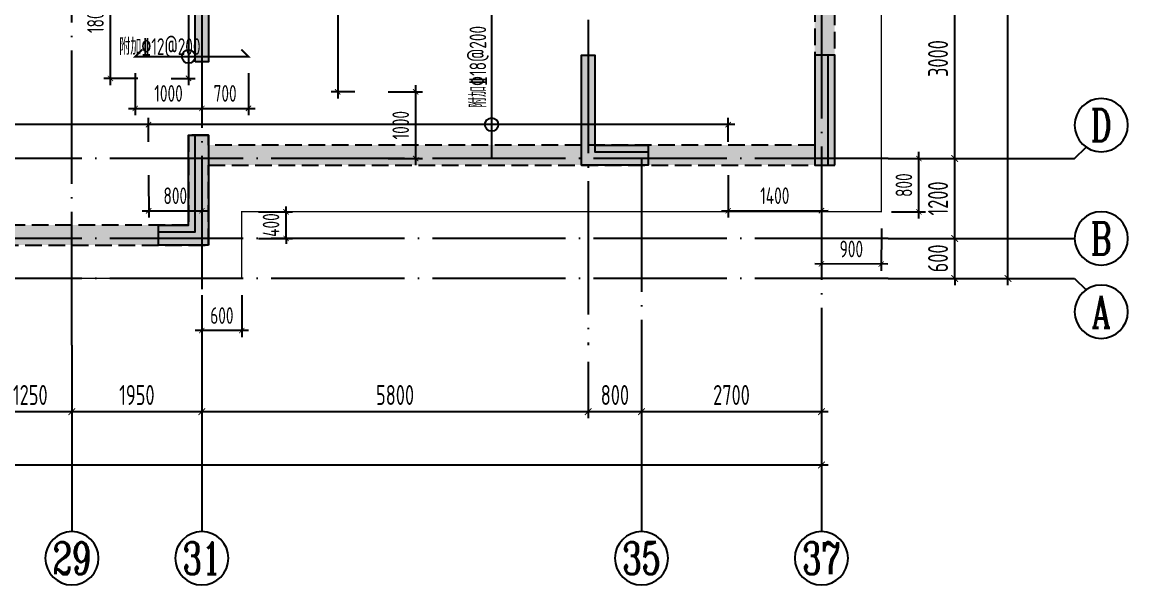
# Model space of a CAD drawing. Extents: x -1307975 to -76406, y -96289 to 379359.
# Drawn here: x -1020981 to -1004383, y 347762 to 356208 of the extents above; entities that cross this region are included whole.
import ezdxf
from ezdxf.enums import TextEntityAlignment as Align

# ---------------------------------------------------------------- set-up
doc = ezdxf.new("R2010")
doc.units = 0
doc.header["$LTSCALE"] = 1000
doc.linetypes.add('DASH', pattern=[0.35, 0.25, -0.1])
doc.linetypes.add('DOTE', pattern=[2.42, 2, -0.2, 0.02, -0.2])
doc.layers.get('0').update_dxf_attribs({"linetype": 'CONTINUOUS'})
doc.layers.get('DEFPOINTS').update_dxf_attribs({"linetype": 'CONTINUOUS'})
for name, color, linetype in [('A-AXIS', 1, 'CONTINUOUS'), ('A-DOTE', 10, 'DOTE'), ('AXIS_NUM', 7, 'CONTINUOUS'), ('HATCH', 8, 'CONTINUOUS'), ('S-B板配筋', 6, 'CONTINUOUS'), ('S-B板配筋号', 7, 'CONTINUOUS'), ('S-J基础底板', 5, 'CONTINUOUS'), ('S-J基础底板标注', 3, 'CONTINUOUS'), ('S-Q墙填充', 252, 'CONTINUOUS'), ('S-Q墙实线', 6, 'CONTINUOUS'), ('S-Q墙虚线', 6, 'DASH'), ('S-Y一般标注', 3, 'CONTINUOUS')]:
    doc.layers.add(name, color=color, linetype=linetype)
doc.styles.add('TSSD_Axis', font='complex.shx', dxfattribs={"width": 0.7, "bigfont": 'hztxt.shx'})
doc.styles.add('TSSD_DIMENSION', font='Tssdeng.shx', dxfattribs={"width": 0.7, "bigfont": 'tssdchn.shx'})
doc.styles.add('TSSD_REIN', font='tssdeng.shx', dxfattribs={"width": 0.7, "height": 300, "bigfont": 'tssdchn.shx'})
doc.dimstyles.new('TSSD_100_100', dxfattribs={"dimtxt": 300, "dimasz": 100, "dimexe": 100, "dimexo": 250, "dimgap": 100, "dimtad": 1, "dimdec": 0, "dimzin": 0, "dimdsep": 46, "dimtxsty": 'TSSD_DIMENSION', "dimblk": 'ARCHTICK', "dimcen": 0, "dimdle": 100, "dimclrt": 7, "dimadec": 0, "dimazin": 0, "dimtfac": 1, "dimtdec": 0, "dimtix": 1, "dimtmove": 2, "dimatfit": 3, "dimldrblk": 'ARCHTICK', "dimfxl": 1, "dimtolj": 1, "dimtzin": 0, "dimarcsym": 0})
doc.dimstyles.new('TSSD_100_100$0', dxfattribs={"dimtxt": 300, "dimasz": 80, "dimexe": 100, "dimexo": 250, "dimgap": 100, "dimtad": 1, "dimdec": 0, "dimzin": 0, "dimdsep": 46, "dimtxsty": 'TSSD_DIMENSION', "dimblk": 'ARCHTICK', "dimcen": 0, "dimdle": 100, "dimclrd": 3, "dimclre": 3, "dimclrt": 7, "dimadec": 0, "dimazin": 0, "dimtfac": 1, "dimtdec": 0, "dimtix": 1, "dimtmove": 2, "dimatfit": 3, "dimldrblk": 'ARCHTICK', "dimfxl": 1, "dimtolj": 1, "dimtzin": 0, "dimarcsym": 0})

# ---------------------------------------------------------------- blocks, each defined once
blk = doc.blocks.new('_ArchTick')
at = {"color": 0, "linetype": 'ByBlock', "const_width": 0.15}
blk.add_lwpolyline([(-0.5, -0.5), (0.5, 0.5)], dxfattribs=at)
blk = doc.blocks.new('*D237')
at = {"layer": 'DEFPOINTS', "color": 0, "transparency": 16777216}
for p in [(43350, 3600), (45300, 3600), (45300, 2600)]:
    blk.add_point(p, dxfattribs=at)
at = {"layer": 'S-Y一般标注', "color": 0, "lineweight": -2, "transparency": 16777216}
for p, q in [((43350, 3350), (43350, 2500)), ((45300, 3350), (45300, 2500)), ((43250, 2600), (45400, 2600))]:
    blk.add_line(p, q, dxfattribs=at)
at = {"layer": 'S-Y一般标注', "color": 0, "lineweight": -2, "transparency": 16777216, "xscale": 100, "yscale": 100, "zscale": 100, "rotation": 180}
blk.add_blockref('_ArchTick', (43350, 2600), dxfattribs=at)
at = {"layer": 'S-Y一般标注', "color": 0, "lineweight": -2, "transparency": 16777216, "xscale": 100, "yscale": 100, "zscale": 100}
blk.add_blockref('_ArchTick', (45300, 2600), dxfattribs=at)
at = {"layer": 'S-Y一般标注', "color": 7, "transparency": 16777216, "insert": (44325, 2850), "char_height": 300, "attachment_point": 5, "style": 'TSSD_DIMENSION'}
blk.add_mtext('\\A1;1950', dxfattribs=at)
blk = doc.blocks.new('ts_axno')
at = {"color": 0, "linetype": 'ByBlock', "lineweight": -2}
blk.add_circle((0, 0), 0.5, dxfattribs=at)
at = {"color": 0, "linetype": 'ByBlock', "lineweight": -2, "style": 'TSSD_Axis', "width": 0.7}
blk.add_attdef('A', text='', height=0.6, dxfattribs=at).set_placement((0, 0), align=Align.MIDDLE_CENTER)
blk = doc.blocks.new('*D238')
at = {"layer": 'DEFPOINTS', "color": 0, "transparency": 16777216}
for p in [(45300, 3600), (51100, 3600), (51100, 2600)]:
    blk.add_point(p, dxfattribs=at)
at = {"layer": 'S-Y一般标注', "color": 0, "lineweight": -2, "transparency": 16777216}
for p, q in [((45300, 3350), (45300, 2500)), ((51100, 3350), (51100, 2500)), ((45200, 2600), (51200, 2600))]:
    blk.add_line(p, q, dxfattribs=at)
at = {"layer": 'S-Y一般标注', "color": 0, "lineweight": -2, "transparency": 16777216, "xscale": 100, "yscale": 100, "zscale": 100, "rotation": 180}
blk.add_blockref('_ArchTick', (45300, 2600), dxfattribs=at)
at = {"layer": 'S-Y一般标注', "color": 0, "lineweight": -2, "transparency": 16777216, "xscale": 100, "yscale": 100, "zscale": 100}
blk.add_blockref('_ArchTick', (51100, 2600), dxfattribs=at)
at = {"layer": 'S-Y一般标注', "color": 7, "transparency": 16777216, "insert": (48200, 2850), "char_height": 300, "attachment_point": 5, "style": 'TSSD_DIMENSION'}
blk.add_mtext('\\A1;5800', dxfattribs=at)
blk = doc.blocks.new('*D239')
at = {"layer": 'DEFPOINTS', "color": 0, "transparency": 16777216}
for p in [(51100, 3600), (51900, 3600), (51900, 2600)]:
    blk.add_point(p, dxfattribs=at)
at = {"layer": 'S-Y一般标注', "color": 0, "lineweight": -2, "transparency": 16777216}
for p, q in [((51100, 3350), (51100, 2500)), ((51900, 3350), (51900, 2500)), ((51000, 2600), (52000, 2600))]:
    blk.add_line(p, q, dxfattribs=at)
at = {"layer": 'S-Y一般标注', "color": 0, "lineweight": -2, "transparency": 16777216, "xscale": 100, "yscale": 100, "zscale": 100, "rotation": 180}
blk.add_blockref('_ArchTick', (51100, 2600), dxfattribs=at)
at = {"layer": 'S-Y一般标注', "color": 0, "lineweight": -2, "transparency": 16777216, "xscale": 100, "yscale": 100, "zscale": 100}
blk.add_blockref('_ArchTick', (51900, 2600), dxfattribs=at)
at = {"layer": 'S-Y一般标注', "color": 7, "transparency": 16777216, "insert": (51500, 2850), "char_height": 300, "attachment_point": 5, "style": 'TSSD_DIMENSION'}
blk.add_mtext('\\A1;800', dxfattribs=at)
blk = doc.blocks.new('*D240')
at = {"layer": 'DEFPOINTS', "color": 0, "transparency": 16777216}
for p in [(51900, 3600), (54600, 3600), (54600, 2600)]:
    blk.add_point(p, dxfattribs=at)
at = {"layer": 'S-Y一般标注', "color": 0, "lineweight": -2, "transparency": 16777216}
for p, q in [((51900, 3350), (51900, 2500)), ((54600, 3350), (54600, 2500)), ((51800, 2600), (54700, 2600))]:
    blk.add_line(p, q, dxfattribs=at)
at = {"layer": 'S-Y一般标注', "color": 0, "lineweight": -2, "transparency": 16777216, "xscale": 100, "yscale": 100, "zscale": 100, "rotation": 180}
blk.add_blockref('_ArchTick', (51900, 2600), dxfattribs=at)
at = {"layer": 'S-Y一般标注', "color": 0, "lineweight": -2, "transparency": 16777216, "xscale": 100, "yscale": 100, "zscale": 100}
blk.add_blockref('_ArchTick', (54600, 2600), dxfattribs=at)
at = {"layer": 'S-Y一般标注', "color": 7, "transparency": 16777216, "insert": (53250, 2850), "char_height": 300, "attachment_point": 5, "style": 'TSSD_DIMENSION'}
blk.add_mtext('\\A1;2700', dxfattribs=at)
blk = doc.blocks.new('*D241')
at = {"layer": 'DEFPOINTS', "color": 0, "transparency": 16777216}
for p in [(4600, 3600), (54600, 3600), (54600, 1800)]:
    blk.add_point(p, dxfattribs=at)
at = {"layer": 'S-Y一般标注', "color": 0, "lineweight": -2, "transparency": 16777216}
for p, q in [((4600, 3350), (4600, 1700)), ((54600, 3350), (54600, 1700)), ((4500, 1800), (54700, 1800))]:
    blk.add_line(p, q, dxfattribs=at)
at = {"layer": 'S-Y一般标注', "color": 0, "lineweight": -2, "transparency": 16777216, "xscale": 100, "yscale": 100, "zscale": 100, "rotation": 180}
blk.add_blockref('_ArchTick', (4600, 1800), dxfattribs=at)
at = {"layer": 'S-Y一般标注', "color": 0, "lineweight": -2, "transparency": 16777216, "xscale": 100, "yscale": 100, "zscale": 100}
blk.add_blockref('_ArchTick', (54600, 1800), dxfattribs=at)
at = {"layer": 'S-Y一般标注', "color": 7, "transparency": 16777216, "insert": (29600, 2050), "char_height": 300, "attachment_point": 5, "style": 'TSSD_DIMENSION'}
blk.add_mtext('\\A1;50000', dxfattribs=at)
blk = doc.blocks.new('*D246')
at = {"layer": 'DEFPOINTS', "color": 0, "transparency": 16777216}
for p in [(55600, 5200), (56600, 5200), (55600, 4600)]:
    blk.add_point(p, dxfattribs=at)
at = {"layer": 'S-Y一般标注', "color": 0, "lineweight": -2, "transparency": 16777216}
for p, q in [((55850, 5200), (56700, 5200)), ((56600, 5200), (56600, 5300)), ((56600, 4600), (56600, 5200)), ((55850, 4600), (56700, 4600)), ((56600, 4600), (56600, 4500))]:
    blk.add_line(p, q, dxfattribs=at)
at = {"layer": 'S-Y一般标注', "color": 0, "lineweight": -2, "transparency": 16777216, "xscale": 100, "yscale": 100, "zscale": 100}
for p, rotation in [((56600, 5200), 270), ((56600, 4600), 90)]:
    blk.add_blockref('_ArchTick', p, dxfattribs=dict(at, rotation=rotation))
at = {"layer": 'S-Y一般标注', "color": 7, "transparency": 16777216, "insert": (56350, 4900), "char_height": 300, "attachment_point": 5, "rotation": 90, "style": 'TSSD_DIMENSION'}
blk.add_mtext('\\A1;600', dxfattribs=at)
blk = doc.blocks.new('*D252')
at = {"layer": 'DEFPOINTS', "color": 0, "transparency": 16777216}
for p in [(55600, 20100), (57400, 20100), (55600, 4600)]:
    blk.add_point(p, dxfattribs=at)
at = {"layer": 'S-Y一般标注', "color": 0, "lineweight": -2, "transparency": 16777216}
for p, q in [((55850, 20100), (57500, 20100)), ((57400, 4500), (57400, 20200)), ((55850, 4600), (57500, 4600))]:
    blk.add_line(p, q, dxfattribs=at)
at = {"layer": 'S-Y一般标注', "color": 0, "lineweight": -2, "transparency": 16777216, "xscale": 100, "yscale": 100, "zscale": 100}
for p, rotation in [((57400, 20100), 90), ((57400, 4600), 270)]:
    blk.add_blockref('_ArchTick', p, dxfattribs=dict(at, rotation=rotation))
at = {"layer": 'S-Y一般标注', "color": 7, "transparency": 16777216, "insert": (57150, 12350), "char_height": 300, "attachment_point": 5, "rotation": 90, "style": 'TSSD_DIMENSION'}
blk.add_mtext('\\A1;15500', dxfattribs=at)
blk = doc.blocks.new('*D256')
at = {"layer": 'DEFPOINTS', "color": 0, "transparency": 16777216}
for p in [(55600, 6400), (56600, 6400), (55600, 5200)]:
    blk.add_point(p, dxfattribs=at)
at = {"layer": 'S-Y一般标注', "color": 0, "lineweight": -2, "transparency": 16777216}
for p, q in [((56600, 5100), (56600, 6500)), ((55850, 6400), (56700, 6400)), ((55850, 5200), (56700, 5200))]:
    blk.add_line(p, q, dxfattribs=at)
at = {"layer": 'S-Y一般标注', "color": 0, "lineweight": -2, "transparency": 16777216, "xscale": 100, "yscale": 100, "zscale": 100}
for p, rotation in [((56600, 6400), 90), ((56600, 5200), 270)]:
    blk.add_blockref('_ArchTick', p, dxfattribs=dict(at, rotation=rotation))
at = {"layer": 'S-Y一般标注', "color": 7, "transparency": 16777216, "insert": (56350, 5800), "char_height": 300, "attachment_point": 5, "rotation": 90, "style": 'TSSD_DIMENSION'}
blk.add_mtext('\\A1;1200', dxfattribs=at)
blk = doc.blocks.new('*D257')
at = {"layer": 'DEFPOINTS', "color": 0, "transparency": 16777216}
for p in [(55600, 9400), (56600, 9400), (55600, 6400)]:
    blk.add_point(p, dxfattribs=at)
at = {"layer": 'S-Y一般标注', "color": 0, "lineweight": -2, "transparency": 16777216}
for p, q in [((56600, 6300), (56600, 9500)), ((55850, 9400), (56700, 9400)), ((55850, 6400), (56700, 6400))]:
    blk.add_line(p, q, dxfattribs=at)
at = {"layer": 'S-Y一般标注', "color": 0, "lineweight": -2, "transparency": 16777216, "xscale": 100, "yscale": 100, "zscale": 100}
for p, rotation in [((56600, 9400), 90), ((56600, 6400), 270)]:
    blk.add_blockref('_ArchTick', p, dxfattribs=dict(at, rotation=rotation))
at = {"layer": 'S-Y一般标注', "color": 7, "transparency": 16777216, "insert": (56350, 7900), "char_height": 300, "attachment_point": 5, "rotation": 90, "style": 'TSSD_DIMENSION'}
blk.add_mtext('\\A1;3000', dxfattribs=at)
blk = doc.blocks.new('*D263')
at = {"layer": 'DEFPOINTS', "color": 0, "transparency": 16777216}
for p in [(42100, 3600), (43350, 3600), (43350, 2600)]:
    blk.add_point(p, dxfattribs=at)
at = {"layer": 'S-Y一般标注', "color": 0, "lineweight": -2, "transparency": 16777216}
for p, q in [((42100, 3350), (42100, 2500)), ((43350, 3350), (43350, 2500)), ((42000, 2600), (43450, 2600))]:
    blk.add_line(p, q, dxfattribs=at)
at = {"layer": 'S-Y一般标注', "color": 0, "lineweight": -2, "transparency": 16777216, "xscale": 100, "yscale": 100, "zscale": 100, "rotation": 180}
blk.add_blockref('_ArchTick', (42100, 2600), dxfattribs=at)
at = {"layer": 'S-Y一般标注', "color": 0, "lineweight": -2, "transparency": 16777216, "xscale": 100, "yscale": 100, "zscale": 100}
blk.add_blockref('_ArchTick', (43350, 2600), dxfattribs=at)
at = {"layer": 'S-Y一般标注', "color": 7, "transparency": 16777216, "insert": (42725, 2850), "char_height": 300, "attachment_point": 5, "style": 'TSSD_DIMENSION'}
blk.add_mtext('\\A1;1250', dxfattribs=at)
blk = doc.blocks.new('*D496')
at = {"layer": 'DEFPOINTS', "color": 0, "transparency": 16777216}
for p in [(-1008183, 354161), (-1007520, 354161), (-1008183, 353361)]:
    blk.add_point(p, dxfattribs=at)
at = {"layer": 'S-J基础底板标注', "color": 3, "lineweight": -2, "transparency": 16777216}
for p, q in [((-1007520, 353261), (-1007520, 354261)), ((-1007933, 354161), (-1007420, 354161)), ((-1007933, 353361), (-1007420, 353361))]:
    blk.add_line(p, q, dxfattribs=at)
at = {"layer": 'S-J基础底板标注', "color": 3, "lineweight": -2, "transparency": 16777216, "xscale": 80, "yscale": 80, "zscale": 80}
for p, rotation in [((-1007520, 354161), 90), ((-1007520, 353361), 270)]:
    blk.add_blockref('_ArchTick', p, dxfattribs=dict(at, rotation=rotation))
at = {"layer": 'S-J基础底板标注', "color": 7, "transparency": 16777216, "insert": (-1007745, 353761), "char_height": 250, "attachment_point": 5, "rotation": 90, "style": 'TSSD_DIMENSION'}
blk.add_mtext('\\A1;800', dxfattribs=at)
blk = doc.blocks.new('*D455')
at = {"layer": 'DEFPOINTS', "color": 0, "transparency": 16777216}
for p in [(-1010383, 354161), (-1008983, 354163), (-1008982, 353379)]:
    blk.add_point(p, dxfattribs=at)
at = {"layer": 'S-J基础底板标注', "color": 3, "lineweight": -2, "transparency": 16777216}
for p, q in [((-1010383, 353911), (-1010382, 353278)), ((-1008983, 353913), (-1008982, 353279)), ((-1010482, 353378), (-1008882, 353379))]:
    blk.add_line(p, q, dxfattribs=at)
at = {"layer": 'S-J基础底板标注', "color": 3, "lineweight": -2, "transparency": 16777216, "xscale": 80, "yscale": 80, "zscale": 80}
for p, rotation in [((-1010382, 353378), 180.0613734913995), ((-1008982, 353379), 0.06137349139945679)]:
    blk.add_blockref('_ArchTick', p, dxfattribs=dict(at, rotation=rotation))
at = {"layer": 'S-J基础底板标注', "color": 7, "transparency": 16777216, "insert": (-1009683, 353603), "char_height": 250, "attachment_point": 5, "rotation": 0.0614, "style": 'TSSD_DIMENSION'}
blk.add_mtext('\\A1;1400', dxfattribs=at)
blk = doc.blocks.new('*D460')
at = {"layer": 'DEFPOINTS', "color": 0, "transparency": 16777216}
for p in [(-1008983, 353362), (-1008083, 353361), (-1008984, 352578)]:
    blk.add_point(p, dxfattribs=at)
at = {"layer": 'S-J基础底板标注', "color": 3, "lineweight": -2, "transparency": 16777216}
for p, q in [((-1008983, 353112), (-1008984, 352478)), ((-1008083, 353111), (-1008084, 352477)), ((-1007984, 352577), (-1009084, 352578))]:
    blk.add_line(p, q, dxfattribs=at)
at = {"layer": 'S-J基础底板标注', "color": 3, "lineweight": -2, "transparency": 16777216, "xscale": 80, "yscale": 80, "zscale": 80}
for p, rotation in [((-1008984, 352578), 179.9434183727515), ((-1008084, 352577), 359.9434183727515)]:
    blk.add_blockref('_ArchTick', p, dxfattribs=dict(at, rotation=rotation))
at = {"layer": 'S-J基础底板标注', "color": 7, "transparency": 16777216, "insert": (-1008534, 352803), "char_height": 250, "attachment_point": 5, "rotation": 359.9434, "style": 'TSSD_DIMENSION'}
blk.add_mtext('\\A1;900', dxfattribs=at)
blk = doc.blocks.new('*D529')
at = {"layer": 'DEFPOINTS', "color": 0, "ltscale": 0.5, "transparency": 16777216}
for p in [(-1015736, 360362), (-1016244, 355161), (-1015736, 355161)]:
    blk.add_point(p, dxfattribs=at)
at = {"layer": 'S-J基础底板标注', "color": 3, "lineweight": -2, "ltscale": 0.5, "transparency": 16777216}
for p, q in [((-1015986, 360362), (-1016344, 360362)), ((-1016244, 360462), (-1016244, 355061)), ((-1015986, 355161), (-1016344, 355161))]:
    blk.add_line(p, q, dxfattribs=at)
at = {"layer": 'S-J基础底板标注', "color": 3, "lineweight": -2, "ltscale": 0.5, "transparency": 16777216, "xscale": 80, "yscale": 80, "zscale": 80}
for p, rotation in [((-1016244, 360362), 89.99965620317748), ((-1016244, 355161), 269.9996562031774)]:
    blk.add_blockref('_ArchTick', p, dxfattribs=dict(at, rotation=rotation))
blk = doc.blocks.new('*D474')
at = {"layer": 'DEFPOINTS', "color": 0, "transparency": 16777216}
for p in [(-1015736, 355161), (-1015073, 355161), (-1015736, 354161)]:
    blk.add_point(p, dxfattribs=at)
at = {"layer": 'S-J基础底板标注', "color": 3, "lineweight": -2, "transparency": 16777216}
for p, q in [((-1015073, 354061), (-1015073, 355261)), ((-1015486, 355161), (-1014973, 355161)), ((-1015486, 354161), (-1014973, 354161))]:
    blk.add_line(p, q, dxfattribs=at)
at = {"layer": 'S-J基础底板标注', "color": 3, "lineweight": -2, "transparency": 16777216, "xscale": 80, "yscale": 80, "zscale": 80}
for p, rotation in [((-1015073, 355161), 90), ((-1015073, 354161), 270)]:
    blk.add_blockref('_ArchTick', p, dxfattribs=dict(at, rotation=rotation))
at = {"layer": 'S-J基础底板标注', "color": 7, "transparency": 16777216, "insert": (-1015298, 354661), "char_height": 250, "attachment_point": 5, "rotation": 90, "style": 'TSSD_DIMENSION'}
blk.add_mtext('\\A1;1000', dxfattribs=at)
blk = doc.blocks.new('*D530')
at = {"layer": 'DEFPOINTS', "color": 0, "ltscale": 0.5, "transparency": 16777216}
for p in [(-1019083, 354670), (-1019083, 354161), (-1010383, 354161)]:
    blk.add_point(p, dxfattribs=at)
at = {"layer": 'S-J基础底板标注', "color": 3, "lineweight": -2, "ltscale": 0.5, "transparency": 16777216}
for p, q in [((-1019083, 354411), (-1019083, 354770)), ((-1010383, 354411), (-1010383, 354770)), ((-1010283, 354670), (-1019183, 354670))]:
    blk.add_line(p, q, dxfattribs=at)
at = {"layer": 'S-J基础底板标注', "color": 3, "lineweight": -2, "ltscale": 0.5, "transparency": 16777216, "xscale": 80, "yscale": 80, "zscale": 80}
for p, rotation in [((-1019083, 354670), 180.0000022846785), ((-1010383, 354670), 2.284678446429211e-06)]:
    blk.add_blockref('_ArchTick', p, dxfattribs=dict(at, rotation=rotation))
blk = doc.blocks.new('*D531')
at = {"layer": 'DEFPOINTS', "color": 0, "ltscale": 0.5, "transparency": 16777216}
for p in [(-1023881, 354670), (-1023881, 354161), (-1019083, 354161)]:
    blk.add_point(p, dxfattribs=at)
at = {"layer": 'S-J基础底板标注', "color": 3, "lineweight": -2, "ltscale": 0.5, "transparency": 16777216}
for p, q in [((-1023881, 354411), (-1023881, 354770)), ((-1019083, 354411), (-1019083, 354770)), ((-1018983, 354670), (-1023981, 354670))]:
    blk.add_line(p, q, dxfattribs=at)
at = {"layer": 'S-J基础底板标注', "color": 3, "lineweight": -2, "ltscale": 0.5, "transparency": 16777216, "xscale": 80, "yscale": 80, "zscale": 80, "rotation": 180}
blk.add_blockref('_ArchTick', (-1023881, 354670), dxfattribs=at)
at = {"layer": 'S-J基础底板标注', "color": 3, "lineweight": -2, "ltscale": 0.5, "transparency": 16777216, "xscale": 80, "yscale": 80, "zscale": 80}
blk.add_blockref('_ArchTick', (-1019083, 354670), dxfattribs=at)
blk = doc.blocks.new('*D480')
at = {"layer": 'DEFPOINTS', "color": 0, "transparency": 16777216}
for p in [(-1019083, 354161), (-1018283, 354163), (-1018281, 353378)]:
    blk.add_point(p, dxfattribs=at)
at = {"layer": 'S-J基础底板标注', "color": 3, "lineweight": -2, "transparency": 16777216}
for p, q in [((-1019083, 353911), (-1019081, 353276)), ((-1018283, 353913), (-1018281, 353278)), ((-1019181, 353376), (-1018181, 353378))]:
    blk.add_line(p, q, dxfattribs=at)
at = {"layer": 'S-J基础底板标注', "color": 3, "lineweight": -2, "transparency": 16777216, "xscale": 80, "yscale": 80, "zscale": 80}
for p, rotation in [((-1019081, 353376), 180.1377676882881), ((-1018281, 353378), 0.1377676882881306)]:
    blk.add_blockref('_ArchTick', p, dxfattribs=dict(at, rotation=rotation))
at = {"layer": 'S-J基础底板标注', "color": 7, "transparency": 16777216, "insert": (-1018682, 353602), "char_height": 250, "attachment_point": 5, "rotation": 0.1378, "style": 'TSSD_DIMENSION'}
blk.add_mtext('\\A1;800', dxfattribs=at)
blk = doc.blocks.new('*D533')
at = {"layer": 'DEFPOINTS', "color": 0, "ltscale": 0.5, "transparency": 16777216}
for p in [(-1018991, 357765), (-1018992, 355364), (-1018483, 355364)]:
    blk.add_point(p, dxfattribs=at)
at = {"layer": 'S-J基础底板标注', "color": 3, "lineweight": -2, "ltscale": 0.5, "transparency": 16777216}
for p, q in [((-1018483, 357865), (-1018483, 355264)), ((-1018741, 357765), (-1018383, 357764)), ((-1018742, 355364), (-1018383, 355364))]:
    blk.add_line(p, q, dxfattribs=at)
at = {"layer": 'S-J基础底板标注', "color": 3, "lineweight": -2, "ltscale": 0.5, "transparency": 16777216, "xscale": 80, "yscale": 80, "zscale": 80}
for p, rotation in [((-1018483, 357765), 89.99175166001609), ((-1018483, 355364), 269.9917516600161)]:
    blk.add_blockref('_ArchTick', p, dxfattribs=dict(at, rotation=rotation))
blk = doc.blocks.new('*D504')
at = {"layer": 'DEFPOINTS', "color": 0, "transparency": 16777216}
for p in [(-1019283, 355691), (-1018283, 355691), (-1018283, 354913)]:
    blk.add_point(p, dxfattribs=at)
at = {"layer": 'S-J基础底板标注', "color": 3, "lineweight": -2, "transparency": 16777216}
for p, q in [((-1019283, 355441), (-1019283, 354813)), ((-1018283, 355441), (-1018283, 354813)), ((-1019383, 354913), (-1018183, 354913))]:
    blk.add_line(p, q, dxfattribs=at)
at = {"layer": 'S-J基础底板标注', "color": 3, "lineweight": -2, "transparency": 16777216, "xscale": 80, "yscale": 80, "zscale": 80, "rotation": 180}
blk.add_blockref('_ArchTick', (-1019283, 354913), dxfattribs=at)
at = {"layer": 'S-J基础底板标注', "color": 3, "lineweight": -2, "transparency": 16777216, "xscale": 80, "yscale": 80, "zscale": 80}
blk.add_blockref('_ArchTick', (-1018283, 354913), dxfattribs=at)
at = {"layer": 'S-J基础底板标注', "color": 7, "transparency": 16777216, "insert": (-1018783, 355138), "char_height": 250, "attachment_point": 5, "style": 'TSSD_DIMENSION'}
blk.add_mtext('\\A1;1000', dxfattribs=at)
blk = doc.blocks.new('*D505')
at = {"layer": 'DEFPOINTS', "color": 0, "transparency": 16777216}
for p in [(-1018283, 355691), (-1017584, 355691), (-1017584, 354913)]:
    blk.add_point(p, dxfattribs=at)
at = {"layer": 'S-J基础底板标注', "color": 3, "lineweight": -2, "transparency": 16777216}
for p, q in [((-1018283, 355441), (-1018283, 354813)), ((-1017584, 355441), (-1017584, 354813)), ((-1018383, 354913), (-1017484, 354913))]:
    blk.add_line(p, q, dxfattribs=at)
at = {"layer": 'S-J基础底板标注', "color": 3, "lineweight": -2, "transparency": 16777216, "xscale": 80, "yscale": 80, "zscale": 80, "rotation": 180}
blk.add_blockref('_ArchTick', (-1018283, 354913), dxfattribs=at)
at = {"layer": 'S-J基础底板标注', "color": 3, "lineweight": -2, "transparency": 16777216, "xscale": 80, "yscale": 80, "zscale": 80}
blk.add_blockref('_ArchTick', (-1017584, 354913), dxfattribs=at)
at = {"layer": 'S-J基础底板标注', "color": 7, "transparency": 16777216, "insert": (-1017934, 355138), "char_height": 250, "attachment_point": 5, "style": 'TSSD_DIMENSION'}
blk.add_mtext('\\A1;700', dxfattribs=at)
blk = doc.blocks.new('*D507')
at = {"layer": 'DEFPOINTS', "color": 0, "transparency": 16777216}
for p in [(-1018283, 352361), (-1017683, 352361), (-1018283, 351579)]:
    blk.add_point(p, dxfattribs=at)
at = {"layer": 'S-J基础底板标注', "color": 3, "lineweight": -2, "transparency": 16777216}
for p, q in [((-1018283, 352111), (-1018283, 351479)), ((-1017683, 352111), (-1017683, 351479)), ((-1017583, 351579), (-1018383, 351579))]:
    blk.add_line(p, q, dxfattribs=at)
at = {"layer": 'S-J基础底板标注', "color": 3, "lineweight": -2, "transparency": 16777216, "xscale": 80, "yscale": 80, "zscale": 80}
for p, rotation in [((-1018283, 351579), 180.0014808802621), ((-1017683, 351579), 0.001480880262096917)]:
    blk.add_blockref('_ArchTick', p, dxfattribs=dict(at, rotation=rotation))
at = {"layer": 'S-J基础底板标注', "color": 7, "transparency": 16777216, "insert": (-1017983, 351804), "char_height": 250, "attachment_point": 5, "rotation": 0.0015, "style": 'TSSD_DIMENSION'}
blk.add_mtext('\\A1;600', dxfattribs=at)
blk = doc.blocks.new('*D508')
at = {"layer": 'DEFPOINTS', "color": 0, "transparency": 16777216}
for p in [(-1019655, 357164), (-1018991, 357164), (-1018992, 355364)]:
    blk.add_point(p, dxfattribs=at)
at = {"layer": 'S-J基础底板标注', "color": 3, "lineweight": -2, "transparency": 16777216}
for p, q in [((-1019655, 355264), (-1019655, 357264)), ((-1019241, 357164), (-1019755, 357164)), ((-1019242, 355364), (-1019755, 355364))]:
    blk.add_line(p, q, dxfattribs=at)
at = {"layer": 'S-J基础底板标注', "color": 3, "lineweight": -2, "transparency": 16777216, "xscale": 80, "yscale": 80, "zscale": 80}
for p, rotation in [((-1019655, 357164), 89.99295435658846), ((-1019655, 355364), 269.9929543565884)]:
    blk.add_blockref('_ArchTick', p, dxfattribs=dict(at, rotation=rotation))
at = {"layer": 'S-J基础底板标注', "color": 7, "transparency": 16777216, "insert": (-1019880, 356264), "char_height": 250, "attachment_point": 5, "rotation": 89.993, "style": 'TSSD_DIMENSION'}
blk.add_mtext('\\A1;1800', dxfattribs=at)
blk = doc.blocks.new('*D547')
at = {"layer": 'DEFPOINTS', "color": 0, "transparency": 16777216}
for p in [(-1017683, 353361), (-1017020, 353361), (-1017683, 352962)]:
    blk.add_point(p, dxfattribs=at)
at = {"layer": 'S-J基础底板标注', "color": 3, "lineweight": -2, "transparency": 16777216}
for p, q in [((-1017020, 353361), (-1017020, 353441)), ((-1017433, 353361), (-1016920, 353361)), ((-1017020, 352962), (-1017020, 353361)), ((-1017433, 352962), (-1016920, 352962)), ((-1017020, 352962), (-1017020, 352882))]:
    blk.add_line(p, q, dxfattribs=at)
at = {"layer": 'S-J基础底板标注', "color": 3, "lineweight": -2, "transparency": 16777216, "xscale": 80, "yscale": 80, "zscale": 80}
for p, rotation in [((-1017020, 353361), 270), ((-1017020, 352962), 90)]:
    blk.add_blockref('_ArchTick', p, dxfattribs=dict(at, rotation=rotation))
at = {"layer": 'S-J基础底板标注', "color": 7, "transparency": 16777216, "insert": (-1017245, 353162), "char_height": 250, "attachment_point": 5, "rotation": 90, "style": 'TSSD_DIMENSION'}
blk.add_mtext('\\A1;400', dxfattribs=at)
blk = doc.blocks.new('20211109.00462574')
at = {"layer": 'S-Q墙填充'}
h = blk.add_hatch(dxfattribs=at)
h.set_pattern_fill('ARMORED', color=252, scale=30, style=0)
h.set_pattern_definition([(50, (994311.75, -393917.59), (215.178055, -18.82564), [22.5, -247.5]), (355, (994311.75, -393917.59), (-41.6254, 225.65764), [18, -198]), (100.4514, (994329.68, -393919.15), (173.552815, 206.831863), [19.122057, -210.342634]), (46.1842, (994311.75, -393857.59), (320.172315, -49.655704), [33.75, -371.25]), (96.6356, (994338.43, -393861.72), (280.39881, 292.23536), [28.68309, -315.5139]), (351.1842, (994311.75, -393857.6), (280.39858, 292.23558), [27, -297]), (21, (994341.75, -393872.59), (179.072116, -120.785667), [22.5, -247.5]), (326, (994341.75, -393872.59), (72.9946, 217.545014), [18, -198]), (71.4514, (994356.67, -393882.65), (252.06679, 96.75915), [19.122057, -210.342634]), (37.5, (994311.75, -393917.586), (3.6479566, 99.868156), [0, -195.6, 0, -201, 0, -198.75]), (7.5, (994311.75, -393917.59), (78.920861, 118.323514), [0, -114.6, 0, -191.1, 0, -75.75]), (327.5, (994244.85, -393917.586), (160.146731, -6.7664615), [0, -75, 0, -234, 0, -310.5]), (317.5, (994214.85, -393917.59), (174.95585, 30.031495), [0, -97.5, 0, -155.4, 0, -220.5]), (45, (994311.75, -393917.59), (-106.066017, 106.066017), [])])
h.paths.add_polyline_path([(9600, 1650), (9400, 1650), (9400, 1500), (300, 1500), (300, 8500), (6600, 8500), (6600, 7700), (6800, 7700), (6800, 8800), (5900, 8800), (5900, 9200), (5650, 9200), (5650, 8800), (4150, 8800), (4150, 10500), (5650, 10500), (5650, 9820), (5900, 9820), (5900, 10150), (6300, 10150), (6300, 10500), (6800, 10500), (6800, 10800), (5900, 10800), (5900, 12596), (5650, 12596), (5650, 10750), (3900, 10750), (3900, 8800), (1550, 8800), (1550, 13796), (1300, 13796), (1300, 8800), (0, 8800), (0, 1200), (9300, 1200), (9300, 0), (16100, 0), (16100, 1200), (34400, 1200), (34400, 0), (41000, 0), (41000, 1200), (50400, 1200), (50400, 8800), (42200, 8800), (42200, 10600), (39300, 10600), (39300, 10850), (36100, 10850), (36100, 10600), (33200, 10600), (33200, 8800), (17200, 8800), (17200, 10600), (14300, 10600), (14300, 12300), (15200, 12300), (15200, 14196), (12817, 14196), (12817, 13896), (14900, 13896), (14900, 12600), (14000, 12600), (14000, 9100), (14200, 9100), (14200, 10300), (16900, 10300), (16900, 8500), (33500, 8500), (33500, 10300), (36400, 10300), (36400, 10550), (39000, 10550), (39000, 10300), (41900, 10300), (41900, 8500), (50100, 8500), (50100, 1500), (41000, 1500), (41000, 1650), (40700, 1650), (40700, 300), (34700, 300), (34700, 1650), (34400, 1650), (34400, 1500), (16000, 1500), (16000, 1650), (15800, 1650), (15800, 300), (9600, 300)])
at = {"layer": 'S-Q墙实线'}
for points in [[(40800, 2750), (40800, 4200), (40400, 4200), (40400, 4400), (41000, 4400), (41000, 2750)], [(50400, 1200), (50400, 2850), (50100, 2850), (50100, 1200)], [(41000, 0), (40250, 0), (40250, 300), (40700, 300), (40700, 1300), (40700, 1650), (41000, 1650), (41000, 1300)]]:
    blk.add_lwpolyline(points, close=True, dxfattribs=at)
blk.add_lwpolyline([(47500, 1500), (47600, 1500), (47600, 1200), (47500, 1200), (46600, 1200), (46600, 2850), (46800, 2850), (46800, 1500), (47500, 1500)], dxfattribs=at)
at = {"layer": 'S-Q墙虚线', "color": 2}
for points in [[(34400, 0), (41000, 0), (41000, 1200), (50400, 1200), (50400, 8800), (42200, 8800), (42200, 10600), (39300, 10600), (39300, 10850), (36100, 10850)], [(36400, 10550), (39000, 10550), (39000, 10300), (41900, 10300), (41900, 8500), (50100, 8500), (50100, 1500), (41000, 1500), (41000, 1650), (40700, 1650), (40700, 300), (34700, 300)]]:
    blk.add_lwpolyline(points, dxfattribs=at)
blk = doc.blocks.new('20210726.16350016')
at = {"layer": 'A-AXIS'}
for p, q in [((58400, 6400), (58571.6, 6571.7)), ((55600, 6400), (58400, 6400)), ((55600, 5200), (58400, 5200)), ((55600, 4600), (58400, 4600)), ((58400, 4600), (58571.6, 4428.4)), ((43350, 3600), (43350, 800)), ((45300, 3600), (45300, 800)), ((51900, 3600), (51900, 800)), ((54600, 3600), (54600, 800))]:
    blk.add_line(p, q, dxfattribs=at)
at = {"layer": 'A-DOTE'}
for p, q in [((54600, 21100), (54600, 3600)), ((45299.8, 13700), (45300, 3600)), ((43350, 3600), (43350, 11500)), ((51100, 10900), (51100, 3600)), ((55600, 6400), (3600, 6400)), ((51900, 6400), (51900, 3600)), ((55600, 5200), (3600, 5200)), ((55600, 4600), (3600, 4600))]:
    blk.add_line(p, q, dxfattribs=at)
at = {"layer": 'A-AXIS'}
ref = blk.add_blockref('ts_axno', (58800, 6900), dxfattribs=dict(at, xscale=-800, yscale=800, zscale=800, rotation=180))
ref.add_attrib('C', 'D', dxfattribs={"layer": 'AXIS_NUM', "height": 480, "style": 'TSSD_Axis', "width": 0.7}).set_placement((58800, 6900), align=Align.MIDDLE_CENTER)
ref = blk.add_blockref('ts_axno', (58800, 5200), dxfattribs=dict(at, xscale=-800, yscale=800, zscale=800))
ref.add_attrib('A', 'B', dxfattribs={"layer": 'AXIS_NUM', "height": 480, "style": 'TSSD_Axis', "width": 0.7}).set_placement((58800, 5200), align=Align.MIDDLE_CENTER)
ref = blk.add_blockref('ts_axno', (58800, 4100), dxfattribs=dict(at, xscale=-800, yscale=800, zscale=800))
ref.add_attrib('F', 'A', dxfattribs={"layer": 'AXIS_NUM', "height": 480, "style": 'TSSD_Axis', "width": 0.7}).set_placement((58800, 4100), align=Align.MIDDLE_CENTER)
ref = blk.add_blockref('ts_axno', (43350, 400), dxfattribs=dict(at, xscale=-800, yscale=800, zscale=800, rotation=180))
ref.add_attrib('19', '29', dxfattribs={"layer": 'AXIS_NUM', "height": 480, "style": 'TSSD_Axis', "width": 0.7}).set_placement((43350, 400), align=Align.MIDDLE_CENTER)
ref = blk.add_blockref('ts_axno', (45300, 400), dxfattribs=dict(at, xscale=-800, yscale=800, zscale=800, rotation=180))
ref.add_attrib('19', '31', dxfattribs={"layer": 'AXIS_NUM', "height": 480, "style": 'TSSD_Axis', "width": 0.7}).set_placement((45300, 400), align=Align.MIDDLE_CENTER)
ref = blk.add_blockref('ts_axno', (51900, 400), dxfattribs=dict(at, xscale=-800, yscale=800, zscale=800, rotation=180))
ref.add_attrib('22', '35', dxfattribs={"layer": 'AXIS_NUM', "height": 480, "style": 'TSSD_Axis', "width": 0.7}).set_placement((51900, 400), align=Align.MIDDLE_CENTER)
ref = blk.add_blockref('ts_axno', (54600, 400), dxfattribs=dict(at, xscale=-800, yscale=800, zscale=800, rotation=180))
ref.add_attrib('23', '37', dxfattribs={"layer": 'AXIS_NUM', "height": 480, "style": 'TSSD_Axis', "width": 0.7}).set_placement((54600, 400), align=Align.MIDDLE_CENTER)
at = {"layer": 'S-Y一般标注'}
for base, p1, p2, picture, middle in [((57400, 20100), (55600, 4600), (55600, 20100), '*D252', (57150, 12350)), ((56600, 9400), (55600, 6400), (55600, 9400), '*D257', (56350, 7900)), ((56600, 6400), (55600, 5200), (55600, 6400), '*D256', (56350, 5800)), ((56600, 5200), (55600, 4600), (55600, 5200), '*D246', (56350, 4900))]:
    dim = blk.add_linear_dim(base=base, p1=p1, p2=p2, angle=90, dimstyle='TSSD_100_100', dxfattribs=at)
    dim.commit()
    dim.dimension.update_dxf_attribs({"geometry": picture, "text_midpoint": middle})
for base, p1, p2, picture, middle in [((54600, 1800), (4600, 3600), (54600, 3600), '*D241', (29600, 2050)), ((43350, 2600.1), (42100, 3600.1), (43350, 3600.1), '*D263', (42725, 2850.1)), ((45300, 2600.1), (43350, 3600.1), (45300, 3600.1), '*D237', (44325, 2850.1)), ((51100, 2600), (45300, 3600), (51100, 3600), '*D238', (48200, 2850)), ((51900, 2600), (51100, 3600), (51900, 3600), '*D239', (51500, 2850)), ((54600, 2600), (51900, 3600), (54600, 3600), '*D240', (53250, 2850))]:
    dim = blk.add_linear_dim(base=base, p1=p1, p2=p2, dimstyle='TSSD_100_100', dxfattribs=at)
    dim.commit()
    dim.dimension.update_dxf_attribs({"geometry": picture, "text_midpoint": middle})

msp = doc.modelspace()

# ---------------------------------------------------------------- hatches: boundary and pattern name
at = {"layer": 'HATCH'}
h = msp.add_hatch(color=252, dxfattribs=at)
h.paths.add_polyline_path([(-1018383.36, 355611.31), (-1018383.36, 357061.57), (-1018783.36, 357061.57), (-1018783.36, 357261.57), (-1018183.36, 357261.57), (-1018183.36, 355611.31)])
h.paths.add_polyline_path([(-1024583.11, 355611.31), (-1024583.11, 357061.57), (-1024183.11, 357061.57), (-1024183.11, 357261.57), (-1024783.11, 357261.57), (-1024783.11, 355611.31)])
h.paths.add_polyline_path([(-1043383.2, 357261.48), (-1043783.2, 357261.48), (-1043783.2, 357061.48), (-1043383.2, 357061.48), (-1043383.2, 355611.49), (-1043183.2, 355611.48), (-1043183.2, 357261.48)])
h.paths.add_polyline_path([(-1031283.21, 354361.57), (-1031383.19, 354361.57), (-1031383.19, 354061.49), (-1031283.21, 354061.49), (-1030383.19, 354061.49), (-1030383.19, 355711.49), (-1030583.19, 355711.49), (-1030583.19, 354361.57)])
h.paths.add_polyline_path([(-1037583.21, 354061.49), (-1036683.22, 354061.49), (-1036583.22, 354061.49), (-1036583.22, 354361.57), (-1036683.22, 354361.57), (-1037383.21, 354361.57), (-1037383.21, 355711.49), (-1037583.21, 355711.49)])
h.paths.add_polyline_path([(-1020333.2, 357261.49), (-1020533.2, 357261.49), (-1020533.2, 357061.49), (-1020133.2, 357061.49), (-1020133.2, 358661.49), (-1020133.2, 359161.49), (-1019683.33, 359161.49), (-1019683.33, 359361.49), (-1020333.2, 359361.49), (-1020333.2, 358661.49)])
h.paths.add_polyline_path([(-1022833.2, 357061.49), (-1022433.2, 357061.49), (-1022433.2, 357261.49), (-1022633.2, 357261.49), (-1022633.2, 358661.49), (-1022633.2, 359361.49), (-1023283.27, 359361.49), (-1023283.27, 359161.49), (-1022833.2, 359161.49), (-1022833.2, 358661.49)])
h.paths.add_polyline_path([(-1047633.2, 359361.49), (-1048283.27, 359361.49), (-1048283.27, 359161.49), (-1047833.2, 359161.49), (-1047833.2, 358661.49), (-1047833.2, 357061.49), (-1047433.2, 357061.49), (-1047433.2, 357261.49), (-1047633.2, 357261.49), (-1047633.2, 358661.49)])
h.paths.add_polyline_path([(-1047783.2, 363261.49), (-1047783.2, 363611.49), (-1047983.2, 363611.49), (-1047983.2, 363361.49), (-1048783.33, 363361.49), (-1048783.33, 363161.49), (-1047983.2, 363161.49), (-1047983.2, 361961.49), (-1047783.2, 361961.49)])
h.paths.add_polyline_path([(-1019983.2, 360961.76), (-1019983.2, 361261.76), (-1020183.2, 361261.76), (-1020183.2, 360761.76), (-1019783.33, 360761.76), (-1018183.21, 360761.76), (-1018183.21, 360961.76), (-1019783.33, 360961.76)])
h.paths.add_polyline_path([(-1024783.2, 360761.76), (-1023183.27, 360761.76), (-1022783.2, 360761.76), (-1022783.2, 361261.76), (-1022983.2, 361261.76), (-1022983.2, 360961.76), (-1023183.27, 360961.76), (-1024783.2, 360961.76)])
h.paths.add_polyline_path([(-1044983.2, 360961.76), (-1044983.2, 361261.76), (-1045183.2, 361261.76), (-1045183.2, 360761.76), (-1044783.33, 360761.76), (-1043183.21, 360761.76), (-1043183.21, 360961.76), (-1044783.33, 360961.76)])
h.paths.add_polyline_path([(-1047783.2, 360761.76), (-1047783.2, 361261.76), (-1047983.2, 361261.76), (-1047983.2, 360961.76), (-1048183.27, 360961.76), (-1049783.2, 360961.76), (-1049783.2, 360761.76), (-1048183.27, 360761.76)])
h.paths.add_polyline_path([(-1052383.19, 361661.76), (-1052933.11, 361661.76), (-1052933.11, 361361.49), (-1052583.2, 361361.49), (-1052583.2, 360561.49), (-1052383.19, 360561.49)])
h.paths.add_polyline_path([(-1040583.2, 361661.66), (-1040583.2, 360561.49), (-1040383.2, 360561.49), (-1040383.2, 361361.49), (-1040033.3, 361361.49), (-1040033.3, 361661.66)])
h.paths.add_polyline_path([(-1027933.11, 361361.49), (-1027583.2, 361361.49), (-1027583.2, 360561.49), (-1027383.2, 360561.49), (-1027383.2, 361661.59), (-1027933.11, 361661.59)])
h.paths.add_polyline_path([(-1015583.21, 361661.55), (-1015583.21, 360561.49), (-1015383.21, 360561.49), (-1015383.21, 361361.49), (-1015033.3, 361361.49), (-1015033.3, 361661.55)])
h.paths.add_polyline_path([(-1008783.2, 354061.49), (-1008783.2, 355711.49), (-1009083.21, 355711.49), (-1009083.21, 354061.49)])
h.paths.add_polyline_path([(-1058883.19, 354061.49), (-1058883.19, 355711.49), (-1059183.2, 355711.49), (-1059183.2, 354061.49)])
h.paths.add_polyline_path([(-1009083.2, 358761.49), (-1009783.21, 358761.49), (-1009783.21, 358561.49), (-1008783.17, 358561.49), (-1008783.17, 361661.5), (-1009483.2, 361661.5), (-1009483.2, 361361.49), (-1009083.2, 361361.49)])
h.paths.add_polyline_path([(-1058883.2, 361361.49), (-1058483.21, 361361.49), (-1058483.21, 361661.76), (-1059183.2, 361661.76), (-1059183.2, 358561.49), (-1058183.2, 358561.49), (-1058183.2, 358761.49), (-1058883.2, 358761.49)])
h.paths.add_polyline_path([(-1010883.21, 361661.5), (-1010883.21, 360711.51), (-1010683.21, 360711.51), (-1010683.21, 361361.49), (-1010383.3, 361361.49), (-1010383.3, 361661.5)])
h.paths.add_polyline_path([(-1013583.2, 361661.55), (-1014133.2, 361661.55), (-1014133.2, 361361.49), (-1013783.2, 361361.49), (-1013783.2, 358561.49), (-1013583.2, 358561.49)])
h.paths.add_polyline_path([(-1029183.2, 358561.49), (-1029183.2, 361361.49), (-1028833.2, 361361.49), (-1028833.2, 361661.59), (-1029383.2, 361661.59), (-1029383.2, 358561.49)])
h.paths.add_polyline_path([(-1032083.19, 361661.63), (-1032583.11, 361661.63), (-1032583.11, 361361.49), (-1032283.19, 361361.49), (-1032283.19, 358561.49), (-1032083.19, 358561.49)])
h.paths.add_polyline_path([(-1035883.21, 361661.63), (-1035883.22, 358561.49), (-1035683.22, 358561.49), (-1035683.21, 361361.49), (-1035383.3, 361361.49), (-1035383.3, 361661.63)])
h.paths.add_polyline_path([(-1038583.21, 361661.66), (-1039133.21, 361661.66), (-1039133.21, 361361.49), (-1038783.21, 361361.49), (-1038783.21, 358561.49), (-1038583.21, 358561.49)])
h.paths.add_polyline_path([(-1054183.19, 361361.49), (-1053833.19, 361361.49), (-1053833.19, 361661.76), (-1054383.19, 361661.76), (-1054383.19, 358561.49), (-1054183.19, 358561.49)])
h.paths.add_polyline_path([(-1057583.11, 361361.49), (-1057283.19, 361361.49), (-1057283.19, 360711.51), (-1057083.19, 360711.51), (-1057083.19, 361661.76), (-1057583.11, 361661.76)])
h.paths.add_polyline_path([(-1016983.21, 363461.49), (-1017683.12, 363461.49), (-1017683.12, 363161.57), (-1017283.2, 363161.57), (-1017283.2, 362361.49), (-1016983.21, 362361.49)])
h.paths.add_polyline_path([(-1025683.2, 363161.57), (-1025283.29, 363161.57), (-1025283.29, 363461.49), (-1025983.2, 363461.49), (-1025983.2, 362361.49), (-1025683.2, 362361.49)])
h.paths.add_polyline_path([(-1041983.21, 363461.41), (-1042683.12, 363461.41), (-1042683.12, 363161.49), (-1042283.2, 363161.49), (-1042283.2, 362361.49), (-1041983.21, 362361.49)])
h.paths.add_polyline_path([(-1045183.2, 363361.49), (-1045183.2, 361961.49), (-1044983.2, 361961.49), (-1044983.2, 363161.49), (-1044183.6, 363161.49), (-1044183.6, 363461.41), (-1044883.19, 363461.41), (-1044883.2, 363611.49), (-1045183.22, 363611.49)])
h.paths.add_polyline_path([(-1050683.2, 363161.49), (-1050283.29, 363161.49), (-1050283.29, 363361.49), (-1050883.2, 363361.49), (-1050883.2, 362361.49), (-1050683.2, 362361.49)])
h.paths.add_polyline_path([(-1056283.2, 354361.49), (-1056383.19, 354361.49), (-1056383.19, 354061.49), (-1056283.2, 354061.49), (-1055383.19, 354061.49), (-1055383.19, 355711.49), (-1055583.19, 355711.49), (-1055583.19, 354361.49)])
h.paths.add_polyline_path([(-1011683.23, 354361.57), (-1011583.24, 354361.57), (-1011583.24, 354061.49), (-1011683.23, 354061.49), (-1012583.24, 354061.49), (-1012583.24, 355711.49), (-1012383.24, 355711.49), (-1012383.24, 354361.57)])
h.paths.add_polyline_path([(-1049783.19, 352861.48), (-1049033.2, 352861.48), (-1049033.2, 353161.49), (-1049583.19, 353161.49), (-1049583.19, 354511.48), (-1049783.19, 354511.48)])
h.paths.add_polyline_path([(-1043183.24, 352861.48), (-1043933.23, 352861.48), (-1043933.23, 353161.49), (-1043383.24, 353161.49), (-1043383.24, 354161.49), (-1043383.24, 354511.48), (-1043183.24, 354511.48), (-1043183.24, 354161.49)])
h.paths.add_polyline_path([(-1024783.19, 352861.48), (-1024033.2, 352861.48), (-1024033.2, 353161.56), (-1024483.2, 353161.56), (-1024483.2, 354511.48), (-1024783.19, 354511.48)])
h.paths.add_polyline_path([(-1018183.24, 352861.48), (-1018933.23, 352861.48), (-1018933.23, 353161.56), (-1018483.23, 353161.56), (-1018483.23, 354161.49), (-1018483.23, 354511.48), (-1018183.24, 354511.48), (-1018183.24, 354161.49)])
h.paths.add_polyline_path([(-1022783.2, 363361.49), (-1022783.2, 363711.49), (-1023083.06, 363711.49), (-1023083.06, 363461.49), (-1023783.33, 363461.49), (-1023783.33, 363161.57), (-1022983.2, 363161.57), (-1022983.2, 361961.49), (-1022783.2, 361961.49)])
h.paths.add_polyline_path([(-1020183.2, 363361.49), (-1020183.2, 361961.49), (-1019983.2, 361961.49), (-1019983.2, 363161.57), (-1019183.6, 363161.57), (-1019183.6, 363461.49), (-1019883.33, 363461.49), (-1019883.33, 363711.49), (-1020183.2, 363711.49)])
h.paths.add_polyline_path([(-1045333.23, 359361.49), (-1044683.16, 359361.49), (-1044683.16, 359161.49), (-1045133.23, 359161.49), (-1045133.23, 358661.49), (-1045133.23, 357061.49), (-1045533.22, 357061.57), (-1045533.23, 357261.49), (-1045333.23, 357261.49), (-1045333.23, 358661.49)])
h.paths.add_polyline_path([(-1049583.2, 357861.49), (-1049283.2, 357861.49), (-1049283.2, 357661.49), (-1049583.2, 357661.49), (-1049582.61, 356061.57), (-1049782.61, 356061.57), (-1049783.2, 357861.49)])
at = {"layer": 'S-Q墙填充'}
h = msp.add_hatch(color=252, dxfattribs=at)
h.dxf.hatch_style = 1
h.paths.add_polyline_path([(-1012583.24, 355711.49), (-1012383.24, 355711.49), (-1012383.24, 354261.49), (-1011683.23, 354261.49), (-1011583.24, 354261.49), (-1011583.24, 354061.49), (-1011683.23, 354061.49), (-1012583.24, 354061.49)])
h = msp.add_hatch(color=252, dxfattribs=at)
h.dxf.hatch_style = 1
h.paths.add_polyline_path([(-1008883.21, 354061.49), (-1008883.21, 355711.49), (-1009083.21, 355711.49), (-1009083.21, 354061.49)])
h = msp.add_hatch(color=252, dxfattribs=at)
h.dxf.hatch_style = 1
h.paths.add_polyline_path([(-1018183.24, 352861.48), (-1018933.23, 352861.48), (-1018933.23, 353061.48), (-1018383.24, 353061.48), (-1018383.24, 354161.49), (-1018383.24, 354511.48), (-1018183.24, 354511.48), (-1018183.24, 354161.49)])

# ---------------------------------------------------------------- linework, layer by layer
at = {"layer": 'S-B板配筋', "const_width": 30}
for points in [[(-1013783.16, 360061.76), (-1013933.16, 360061.76), (-1013933.24, 354161.49), (-1013783.24, 354161.49)], [(-1017689.82, 355797.38), (-1017583.75, 355691.32), (-1019283.28, 355691.32), (-1019177.22, 355797.38)]]:
    msp.add_lwpolyline(points, dxfattribs=at)
at = {"layer": 'S-J基础底板', "const_width": 20}
msp.add_lwpolyline([(-1050483.22, 352361.48), (-1042483.19, 352361.48), (-1042483.24, 353561.38), (-1025283.17, 353561.75), (-1025283.21, 352361.48), (-1017683.22, 352361.48), (-1017683.22, 353361.49), (-1008083.23, 353361.49), (-1008083.19, 362061.49), (-1016383.2, 362061.49), (-1016383.2, 364111.49), (-1026583.2, 364111.49), (-1026583.2, 362061.49), (-1041383.2, 362061.49), (-1041383.2, 364111.49), (-1055883.2, 364111.49), (-1055883.2, 362061.49), (-1059783.2, 362061.49), (-1059783.2, 353361.49), (-1050483.18, 353361.49)], close=True, dxfattribs=at)
at = {"layer": 'S-J基础底板标注', "color": 2, "ltscale": 0.5}
for centre in [(-1018482.94, 355691.32), (-1013933.17, 354669.71)]:
    msp.add_circle(centre, 100, dxfattribs=at)
at = {"layer": 'S-Q墙实线'}
for points in [[(-1018383.36, 355611.31), (-1018383.36, 357061.57), (-1018783.36, 357061.57), (-1018783.36, 357261.57), (-1018183.36, 357261.57), (-1018183.36, 355611.31)], [(-1008883.21, 354061.49), (-1008883.21, 355711.49), (-1009083.21, 355711.49), (-1009083.21, 354061.49)], [(-1018183.24, 352861.48), (-1018933.23, 352861.48), (-1018933.23, 353061.48), (-1018383.24, 353061.48), (-1018383.24, 354161.49), (-1018383.24, 354511.48), (-1018183.24, 354511.48), (-1018183.24, 354161.49)]]:
    msp.add_lwpolyline(points, close=True, dxfattribs=at)
msp.add_lwpolyline([(-1011683.23, 354261.49), (-1011583.24, 354261.49), (-1011583.24, 354061.49), (-1011683.23, 354061.49), (-1012583.24, 354061.49), (-1012583.24, 355711.49), (-1012383.24, 355711.49), (-1012383.24, 354261.49), (-1011683.23, 354261.49)], dxfattribs=at)

# ---------------------------------------------------------------- block references
at = {"layer": 'A-DOTE'}
msp.add_blockref('20210726.16350016', (-1063583.22, 347761.52), dxfattribs=at)
at = {"layer": 'S-Q墙实线', "color": 2}
msp.add_blockref('20211109.00462574', (-1059183.2, 352861.48), dxfattribs=at)

# ---------------------------------------------------------------- texts
at = {"layer": 'S-B板配筋号', "color": 1, "style": 'TSSD_REIN', "width": 0.7}
msp.add_text('附加%%13218@200', height=250, rotation=90, dxfattribs=at).set_placement((-1014015.14, 354918.3))
msp.add_text('附加%%13212@200', height=250, dxfattribs=at).set_placement((-1019523.57, 355716.58))

# ---------------------------------------------------------------- dimensions: what is measured, and where the dimension line sits
at = {"layer": 'S-J基础底板标注', "color": 2, "ltscale": 0.5}
for p1, p2, distance, picture, middle in [((-1015736.18, 360361.9), (-1015736.21, 355161.37), -507.95, '*D529', (-1016244.14, 357761.64)), ((-1018991.18, 357764.58), (-1018991.53, 355364.14), 508.22, '*D533', (-1018483.13, 356564.29)), ((-1019083.14, 354161.49), (-1023880.81, 354161.49), -508.22, '*D531', (-1021481.97, 354669.71)), ((-1010383.01, 354161.49), (-1019083.14, 354161.49), -508.22, '*D530', (-1014733.08, 354669.71))]:
    dim = msp.add_aligned_dim(p1=p1, p2=p2, distance=distance, text=' ', dimstyle='TSSD_100_100$0', dxfattribs=at)
    dim.commit()
    dim.dimension.update_dxf_attribs({"geometry": picture, "text_midpoint": middle})
at = {"layer": 'S-J基础底板标注'}
for p1, p2, distance, picture, middle in [((-1018991.53, 355364.14), (-1018991.3, 357164.36), 663.65, '*D508', (-1019880.06, 356264.36)), ((-1019283.28, 355691.32), (-1018283.27, 355691.32), -778.4, '*D504', (-1018783.28, 355137.92)), ((-1018283.27, 355691.32), (-1017583.75, 355691.32), -778.4, '*D505', (-1017933.51, 355137.92)), ((-1015736.21, 354161.49), (-1015736.21, 355161.37), -663.65, '*D474', (-1015297.56, 354661.43)), ((-1008183.23, 353361.49), (-1008183.23, 354161.46), -663.65, '*D496', (-1007744.58, 353761.48)), ((-1019083.14, 354161.49), (-1018283.24, 354163.41), -785.25, '*D480', (-1018681.84, 353602.2)), ((-1010383.01, 354161.49), (-1008983.23, 354162.99), -783.84, '*D455', (-1009682.52, 353603.4)), ((-1017683.22, 352961.57), (-1017683.22, 353361.49), -663.65, '*D547', (-1017244.57, 353161.53)), ((-1008083.23, 353361.49), (-1008983.1, 353362.38), 784.24, '*D460', (-1008533.72, 352802.69)), ((-1017683.22, 352361.48), (-1018283.21, 352361.46), 782.38, '*D507', (-1017983.2, 351804.09))]:
    dim = msp.add_aligned_dim(p1=p1, p2=p2, distance=distance, dimstyle='TSSD_100_100$0', override={"dimtxt": 250}, dxfattribs=at)
    dim.commit()
    dim.dimension.update_dxf_attribs({"geometry": picture, "text_midpoint": middle})

doc.saveas('drawing.dxf')
